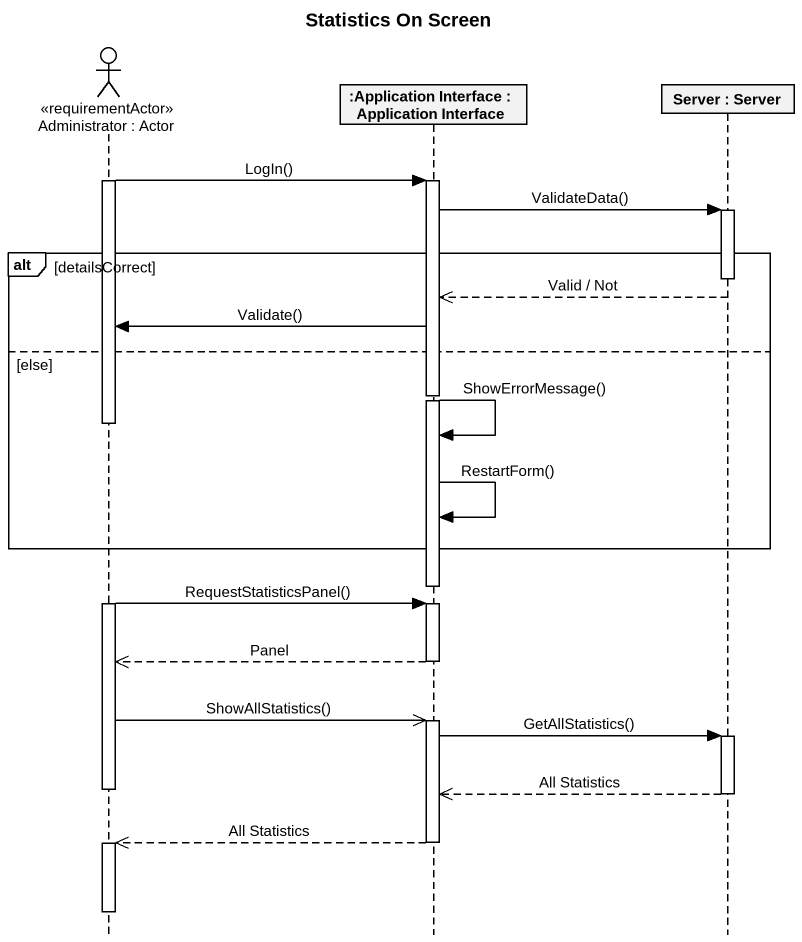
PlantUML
@startuml
title Statistics On Screen
hide footbox
actor "Administrator : Actor" as Administrator <<requirementActor>>
participant ":Application Interface : Application Interface" as Application_Interface
participant "Server : Server" as Server

activate Administrator
Administrator -> Application_Interface : LogIn()
activate Application_Interface
Application_Interface -> Server : ValidateData()
activate Server
alt detailsCorrect
  deactivate Server
  Server -->> Application_Interface : Valid / Not
  Application_Interface -> Administrator : Validate()
else else
  deactivate Administrator
  Application_Interface -> Application_Interface : ShowErrorMessage()
  Application_Interface -> Application_Interface : RestartForm()
end
deactivate Application_Interface
activate Administrator
Administrator -> Application_Interface : RequestStatisticsPanel()
activate Application_Interface
Application_Interface -->> Administrator : Panel
deactivate Application_Interface
Administrator ->> Application_Interface : ShowAllStatistics()
activate Application_Interface
Application_Interface -> Server : GetAllStatistics()
activate Server
deactivate Administrator
Server -->> Application_Interface : All Statistics
deactivate Server
Application_Interface -->> Administrator : All Statistics
deactivate Application_Interface
activate Administrator
deactivate Administrator
@enduml
